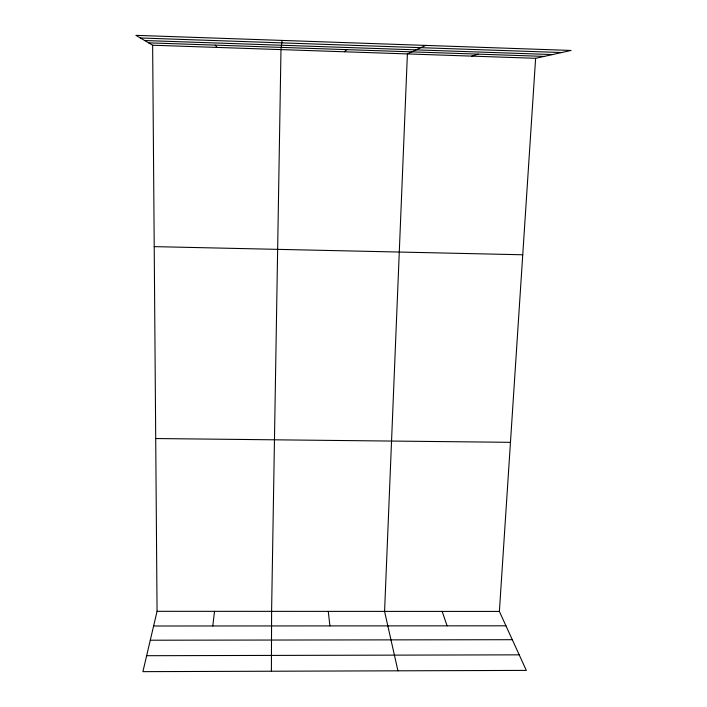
<?xml version="1.0" encoding="UTF-8"?>
<svg xmlns="http://www.w3.org/2000/svg" width="707" height="707" viewBox="0 0 707 707"><rect width="100%" height="100%" fill="white"/><g stroke="black" fill="none" stroke-linecap="round" stroke-linejoin="round"><path stroke-width="1.06" d="M271.4 671.226L271.594 611.352L280.988 49.605L282.066 40.423M152.641 45.221L157.06 611.316L142.902 671.65L526.317 670.395L499.381 611.431L535.623 58.301L571.088 50.453L135.912 35.35L152.641 45.221L535.623 58.301M212.789 625.969L214.521 611.334M344.433 51.77L346.784 49.64M425.685 45.407L407.391 53.918L384.573 611.396L397.944 670.819M471.755 56.118L478.259 54.147M150.282 640.215L512.292 639.702M146.641 655.707L519.212 654.841M157.06 611.316L499.381 611.431M153.613 626.004L505.947 625.81M155.708 438.543L510.463 442.326M154.214 246.628L522.747 254.776M140.384 37.984L561.632 52.539M144.688 40.529L552.503 54.563M148.611 42.844L544.178 56.401M215.193 45.124L217.058 47.422M442.175 611.414L447.098 625.836M328.278 611.378L329.895 625.907"/></g></svg>
